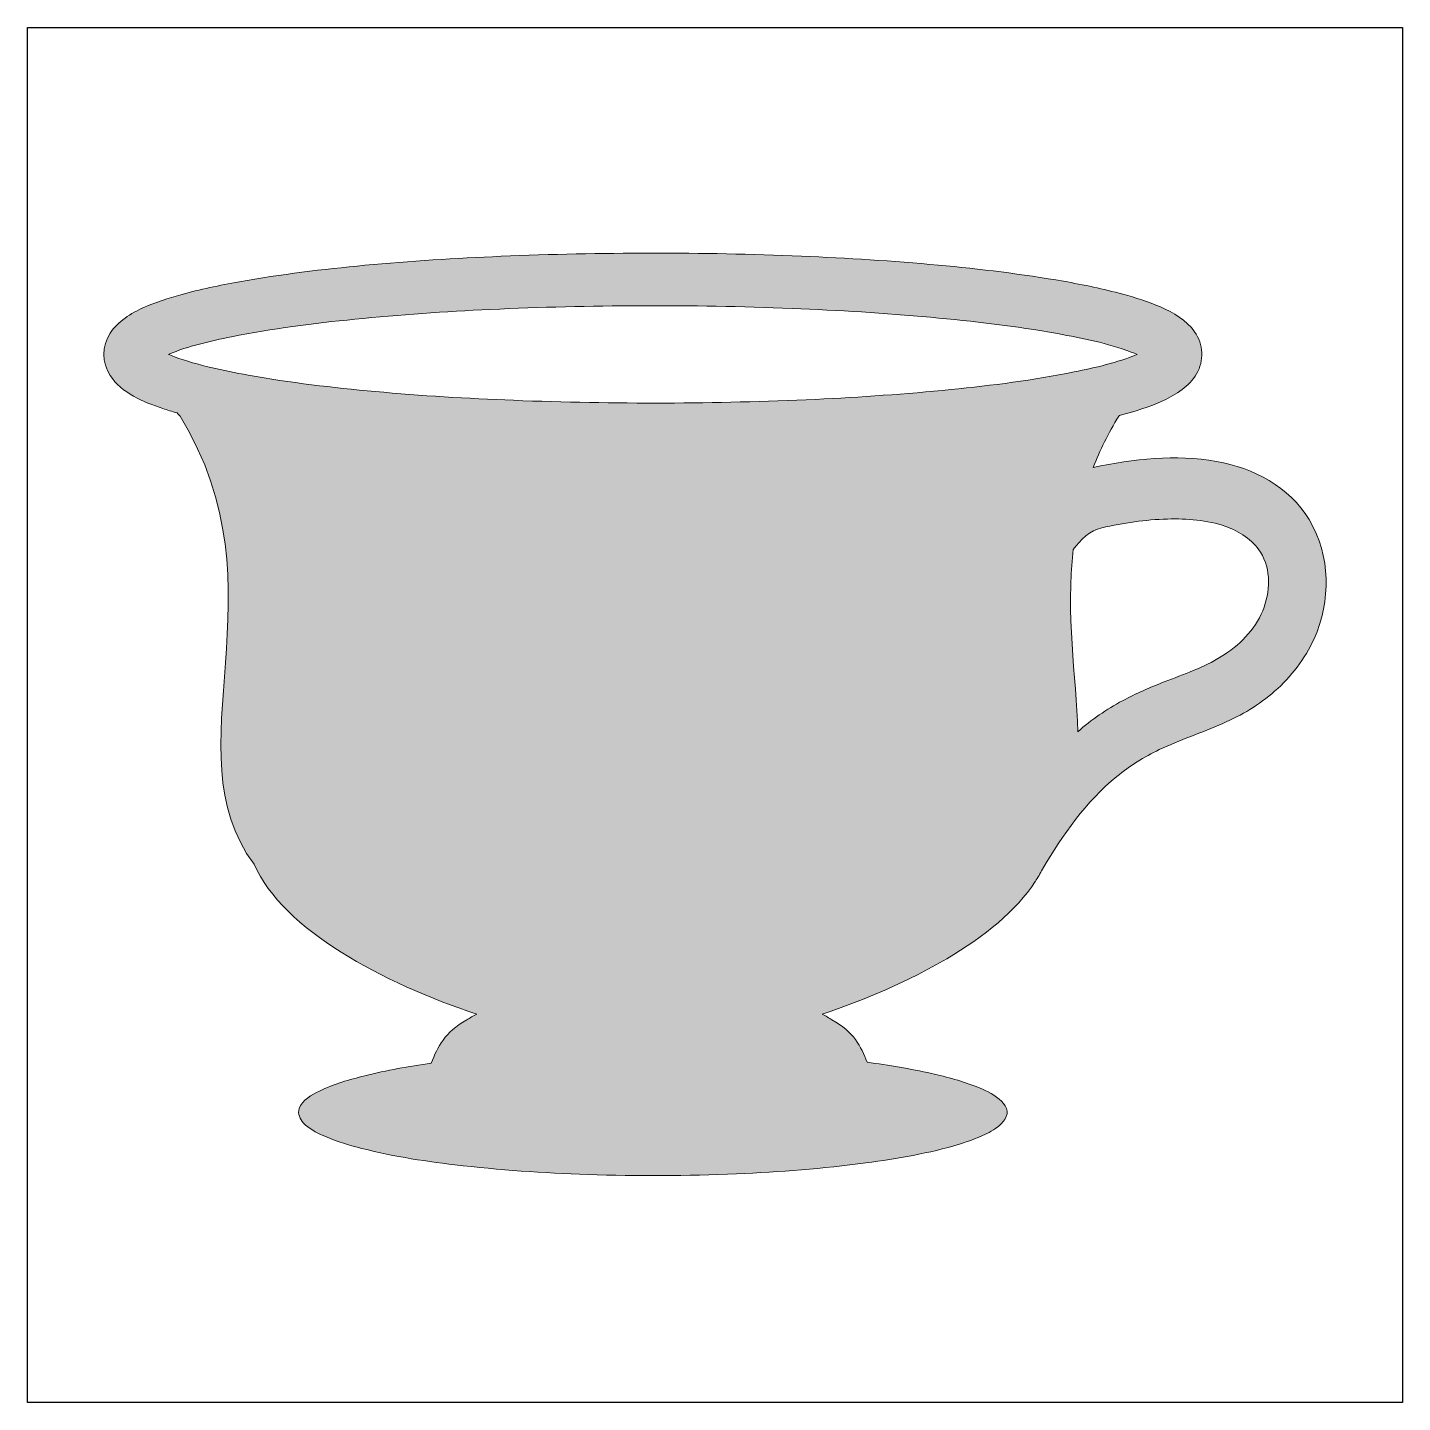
# Model space of a CAD drawing. Header units: inches. Extents: x 0 to 114, y 0 to 114.
import ezdxf

# ---------------------------------------------------------------- set-up
doc = ezdxf.new("R2010")
doc.units = ezdxf.units.IN
doc.header["$MEASUREMENT"] = 0
doc.layers.add('Image Background', color=7, linetype='Continuous')
doc.layers.add('Layer 1', color=7, linetype='Continuous')
picture_1 = doc.add_image_def('image1.png', size_in_pixel=(1350, 1350))

msp = doc.modelspace()

# ---------------------------------------------------------------- hatches: boundary and pattern name
at = {"layer": 'Layer 1', "true_color": 0xd7b276}
h = msp.add_hatch(color=43, dxfattribs=at)
h.dxf.hatch_style = 2
edge = h.paths.add_edge_path()
edge.add_spline(control_points=[(12.43, 82.26), (12.51, 82.18), (12.6, 82.09), (12.68, 82), (21.62, 67.45), (11.76, 54.28), (18.83, 44.74), (21.32, 39.22), (29.49, 34.92), (37.34, 32.28), (37.04, 32.13), (36.76, 31.97), (36.52, 31.8), (34.65, 30.79), (34.1, 29.56), (33.56, 28.2), (31.7, 27.94), (29.86, 27.61), (28.04, 27.16), (26.76, 26.84), (25.46, 26.47), (24.27, 25.89), (23.65, 25.58), (22.83, 25.14), (22.59, 24.43), (22.44, 23.99), (22.64, 23.56), (22.95, 23.23), (23.39, 22.77), (23.99, 22.45), (24.57, 22.19), (25.44, 21.8), (26.37, 21.5), (27.3, 21.25), (29.99, 20.52), (32.77, 20.09), (35.53, 19.76), (39.2, 19.32), (42.89, 19.08), (46.58, 18.95), (50.7, 18.82), (54.83, 18.84), (58.95, 19.01), (62.54, 19.17), (66.13, 19.44), (69.69, 19.92), (72.31, 20.27), (74.95, 20.71), (77.48, 21.48), (78.32, 21.74), (79.16, 22.04), (79.93, 22.45), (80.42, 22.72), (80.94, 23.04), (81.24, 23.52), (82.09, 24.85), (79.91, 25.83), (79, 26.2), (77.75, 26.71), (76.44, 27.05), (75.14, 27.35), (73.38, 27.75), (71.59, 28.04), (69.8, 28.28), (69.27, 29.61), (68.7, 30.81), (66.87, 31.81), (66.63, 31.97), (66.36, 32.13), (66.06, 32.28), (73.21, 34.69), (80.62, 38.47), (83.77, 43.3), (83.77, 43.31), (83.78, 43.31), (83.78, 43.32), (84, 43.65), (84.19, 43.99), (84.37, 44.33), (86.05, 47.16), (87.98, 49.96), (90.56, 52.05), (91.64, 52.93), (92.82, 53.67), (94.08, 54.27), (95.8, 55.08), (97.62, 55.67), (99.36, 56.44), (100.92, 57.13), (102.39, 57.99), (103.67, 59.12), (105.04, 60.33), (106.2, 61.81), (106.95, 63.48), (108.34, 66.62), (108.35, 70.41), (106.54, 73.39), (104.88, 76.14), (101.92, 77.68), (98.83, 78.23), (95.44, 78.84), (91.93, 78.44), (88.59, 77.73), (89.14, 79.14), (89.84, 80.56), (90.72, 82), (90.74, 82.02), (90.75, 82.03), (90.77, 82.05), (92.01, 82.38), (93.26, 82.75), (94.43, 83.29), (95.49, 83.79), (96.57, 84.47), (97.18, 85.5), (97.82, 86.59), (97.75, 87.96), (97.02, 89), (96.34, 89.97), (95.25, 90.61), (94.18, 91.07), (93.18, 91.51), (92.11, 91.84), (91.06, 92.13), (89.44, 92.57), (87.79, 92.91), (86.13, 93.2), (82.68, 93.81), (79.2, 94.22), (75.71, 94.55), (71.93, 94.89), (68.14, 95.13), (64.35, 95.29), (60.19, 95.47), (56.02, 95.55), (51.85, 95.54), (47.69, 95.54), (43.53, 95.46), (39.37, 95.28), (35.59, 95.12), (31.81, 94.88), (28.05, 94.53), (24.55, 94.2), (21.06, 93.78), (17.61, 93.16), (15.97, 92.87), (14.34, 92.53), (12.74, 92.08), (11.7, 91.79), (10.65, 91.46), (9.66, 91.02), (8.6, 90.54), (7.51, 89.88), (6.87, 88.88), (6.18, 87.82), (6.18, 86.44), (6.87, 85.38), (7.82, 83.89), (9.64, 83.18), (11.24, 82.63), (11.61, 82.51), (12.01, 82.38), (12.43, 82.26)], knot_values=[0, 0, 0, 0, 1, 1, 1, 2, 2, 2, 3, 3, 3, 4, 4, 4, 5, 5, 5, 6, 6, 6, 7, 7, 7, 8, 8, 8, 9, 9, 9, 10, 10, 10, 11, 11, 11, 12, 12, 12, 13, 13, 13, 14, 14, 14, 15, 15, 15, 16, 16, 16, 17, 17, 17, 18, 18, 18, 19, 19, 19, 20, 20, 20, 21, 21, 21, 22, 22, 22, 23, 23, 23, 24, 24, 24, 25, 25, 25, 26, 26, 26, 27, 27, 27, 28, 28, 28, 29, 29, 29, 30, 30, 30, 31, 31, 31, 32, 32, 32, 33, 33, 33, 34, 34, 34, 35, 35, 35, 36, 36, 36, 37, 37, 37, 38, 38, 38, 39, 39, 39, 40, 40, 40, 41, 41, 41, 42, 42, 42, 43, 43, 43, 44, 44, 44, 45, 45, 45, 46, 46, 46, 47, 47, 47, 48, 48, 48, 49, 49, 49, 50, 50, 50, 51, 51, 51, 52, 52, 52, 53, 53, 53, 54, 54, 54, 54], degree=3, periodic=1)
edge = h.paths.add_edge_path()
edge.add_spline(control_points=[(87, 85.67), (83.62, 84.98), (80.19, 84.55), (76.76, 84.2), (73.01, 83.83), (69.26, 83.57), (65.5, 83.39), (61.34, 83.2), (57.17, 83.1), (53.01, 83.08), (48.81, 83.07), (44.6, 83.14), (40.4, 83.31), (36.56, 83.46), (32.72, 83.69), (28.89, 84.04), (25.37, 84.36), (21.84, 84.77), (18.35, 85.4), (16.28, 85.78), (14.19, 86.2), (12.21, 86.93), (12.05, 86.99), (11.88, 87.06), (11.71, 87.13), (13.39, 87.83), (15.19, 88.23), (16.96, 88.59), (20.34, 89.27), (23.77, 89.71), (27.21, 90.05), (30.95, 90.43), (34.71, 90.69), (38.47, 90.86), (42.63, 91.06), (46.79, 91.16), (50.95, 91.17), (55.16, 91.19), (59.36, 91.12), (63.56, 90.95), (67.4, 90.79), (71.24, 90.56), (75.07, 90.21), (78.6, 89.89), (82.13, 89.48), (85.62, 88.85), (87.68, 88.48), (89.78, 88.06), (91.75, 87.32), (91.92, 87.26), (92.09, 87.2), (92.25, 87.13), (90.58, 86.43), (88.77, 86.03), (87, 85.67)], knot_values=[0, 0, 0, 0, 1, 1, 1, 2, 2, 2, 3, 3, 3, 4, 4, 4, 5, 5, 5, 6, 6, 6, 7, 7, 7, 8, 8, 8, 9, 9, 9, 10, 10, 10, 11, 11, 11, 12, 12, 12, 13, 13, 13, 14, 14, 14, 15, 15, 15, 16, 16, 16, 17, 17, 17, 18, 18, 18, 18], degree=3, periodic=1)
edge = h.paths.add_edge_path()
edge.add_spline(control_points=[(94.76, 73.44), (96.39, 73.49), (98.06, 73.37), (99.61, 72.82), (100.75, 72.42), (101.82, 71.74), (102.49, 70.69), (103.4, 69.25), (103.31, 67.36), (102.68, 65.82), (102.03, 64.21), (100.69, 62.91), (99.24, 62), (97.76, 61.09), (96.09, 60.53), (94.48, 59.9), (93.3, 59.44), (92.14, 58.94), (91.03, 58.34), (89.7, 57.62), (88.44, 56.76), (87.31, 55.76), (87.17, 60.41), (86.31, 65.51), (86.93, 70.92), (87.53, 71.71), (88.31, 72.49), (89.31, 72.72), (91.1, 73.11), (92.93, 73.39), (94.76, 73.44)], knot_values=[0, 0, 0, 0, 1, 1, 1, 2, 2, 2, 3, 3, 3, 4, 4, 4, 5, 5, 5, 6, 6, 6, 7, 7, 7, 8, 8, 8, 9, 9, 9, 10, 10, 10, 10], degree=3, periodic=1)

# ---------------------------------------------------------------- linework, layer by layer
at = {"layer": 'Layer 1', "lineweight": 0}
for points, knots in [([(12.43, 82.26), (12.51, 82.18), (12.6, 82.09), (12.68, 82), (21.62, 67.45), (11.76, 54.28), (18.83, 44.74), (21.32, 39.22), (29.49, 34.92), (37.34, 32.28), (37.04, 32.13), (36.76, 31.97), (36.52, 31.8), (34.65, 30.79), (34.1, 29.56), (33.56, 28.2), (31.7, 27.94), (29.86, 27.61), (28.04, 27.16), (26.76, 26.84), (25.46, 26.47), (24.27, 25.89), (23.65, 25.58), (22.83, 25.14), (22.59, 24.43), (22.44, 23.99), (22.64, 23.56), (22.95, 23.23), (23.39, 22.77), (23.99, 22.45), (24.57, 22.19), (25.44, 21.8), (26.37, 21.5), (27.3, 21.25), (29.99, 20.52), (32.77, 20.09), (35.53, 19.76), (39.2, 19.32), (42.89, 19.08), (46.58, 18.95), (50.7, 18.82), (54.83, 18.84), (58.95, 19.01), (62.54, 19.17), (66.13, 19.44), (69.69, 19.92), (72.31, 20.27), (74.95, 20.71), (77.48, 21.48), (78.32, 21.74), (79.16, 22.04), (79.93, 22.45), (80.42, 22.72), (80.94, 23.04), (81.24, 23.52), (82.09, 24.85), (79.91, 25.83), (79, 26.2), (77.75, 26.71), (76.44, 27.05), (75.14, 27.35), (73.38, 27.75), (71.59, 28.04), (69.8, 28.28), (69.27, 29.61), (68.7, 30.81), (66.87, 31.81), (66.63, 31.97), (66.36, 32.13), (66.06, 32.28), (73.21, 34.69), (80.62, 38.47), (83.77, 43.3), (83.77, 43.31), (83.78, 43.31), (83.78, 43.32), (84, 43.65), (84.19, 43.99), (84.37, 44.33), (86.05, 47.16), (87.98, 49.96), (90.56, 52.05), (91.64, 52.93), (92.82, 53.67), (94.08, 54.27), (95.8, 55.08), (97.62, 55.67), (99.36, 56.44), (100.92, 57.13), (102.39, 57.99), (103.67, 59.12), (105.04, 60.33), (106.2, 61.81), (106.95, 63.48), (108.34, 66.62), (108.35, 70.41), (106.54, 73.39), (104.88, 76.14), (101.92, 77.68), (98.83, 78.23), (95.44, 78.84), (91.93, 78.44), (88.59, 77.73), (89.14, 79.14), (89.84, 80.56), (90.72, 82), (90.74, 82.02), (90.75, 82.03), (90.77, 82.05), (92.01, 82.38), (93.26, 82.75), (94.43, 83.29), (95.49, 83.79), (96.57, 84.47), (97.18, 85.5), (97.82, 86.59), (97.75, 87.96), (97.02, 89), (96.34, 89.97), (95.25, 90.61), (94.18, 91.07), (93.18, 91.51), (92.11, 91.84), (91.06, 92.13), (89.44, 92.57), (87.79, 92.91), (86.13, 93.2), (82.68, 93.81), (79.2, 94.22), (75.71, 94.55), (71.93, 94.89), (68.14, 95.13), (64.35, 95.29), (60.19, 95.47), (56.02, 95.55), (51.85, 95.54), (47.69, 95.54), (43.53, 95.46), (39.37, 95.28), (35.59, 95.12), (31.81, 94.88), (28.05, 94.53), (24.55, 94.2), (21.06, 93.78), (17.61, 93.16), (15.97, 92.87), (14.34, 92.53), (12.74, 92.08), (11.7, 91.79), (10.65, 91.46), (9.66, 91.02), (8.6, 90.54), (7.51, 89.88), (6.87, 88.88), (6.18, 87.82), (6.18, 86.44), (6.87, 85.38), (7.82, 83.89), (9.64, 83.18), (11.24, 82.63), (11.61, 82.51), (12.01, 82.38), (12.43, 82.26)], [0, 0, 0, 0, 1, 1, 1, 2, 2, 2, 3, 3, 3, 4, 4, 4, 5, 5, 5, 6, 6, 6, 7, 7, 7, 8, 8, 8, 9, 9, 9, 10, 10, 10, 11, 11, 11, 12, 12, 12, 13, 13, 13, 14, 14, 14, 15, 15, 15, 16, 16, 16, 17, 17, 17, 18, 18, 18, 19, 19, 19, 20, 20, 20, 21, 21, 21, 22, 22, 22, 23, 23, 23, 24, 24, 24, 25, 25, 25, 26, 26, 26, 27, 27, 27, 28, 28, 28, 29, 29, 29, 30, 30, 30, 31, 31, 31, 32, 32, 32, 33, 33, 33, 34, 34, 34, 35, 35, 35, 36, 36, 36, 37, 37, 37, 38, 38, 38, 39, 39, 39, 40, 40, 40, 41, 41, 41, 42, 42, 42, 43, 43, 43, 44, 44, 44, 45, 45, 45, 46, 46, 46, 47, 47, 47, 48, 48, 48, 49, 49, 49, 50, 50, 50, 51, 51, 51, 52, 52, 52, 53, 53, 53, 54, 54, 54, 54]), ([(87, 85.67), (83.62, 84.98), (80.19, 84.55), (76.76, 84.2), (73.01, 83.83), (69.26, 83.57), (65.5, 83.39), (61.34, 83.2), (57.17, 83.1), (53.01, 83.08), (48.81, 83.07), (44.6, 83.14), (40.4, 83.31), (36.56, 83.46), (32.72, 83.69), (28.89, 84.04), (25.37, 84.36), (21.84, 84.77), (18.35, 85.4), (16.28, 85.78), (14.19, 86.2), (12.21, 86.93), (12.05, 86.99), (11.88, 87.06), (11.71, 87.13), (13.39, 87.83), (15.19, 88.23), (16.96, 88.59), (20.34, 89.27), (23.77, 89.71), (27.21, 90.05), (30.95, 90.43), (34.71, 90.69), (38.47, 90.86), (42.63, 91.06), (46.79, 91.16), (50.95, 91.17), (55.16, 91.19), (59.36, 91.12), (63.56, 90.95), (67.4, 90.79), (71.24, 90.56), (75.07, 90.21), (78.6, 89.89), (82.13, 89.48), (85.62, 88.85), (87.68, 88.48), (89.78, 88.06), (91.75, 87.32), (91.92, 87.26), (92.09, 87.2), (92.25, 87.13), (90.58, 86.43), (88.77, 86.03), (87, 85.67)], [0, 0, 0, 0, 1, 1, 1, 2, 2, 2, 3, 3, 3, 4, 4, 4, 5, 5, 5, 6, 6, 6, 7, 7, 7, 8, 8, 8, 9, 9, 9, 10, 10, 10, 11, 11, 11, 12, 12, 12, 13, 13, 13, 14, 14, 14, 15, 15, 15, 16, 16, 16, 17, 17, 17, 18, 18, 18, 18]), ([(94.76, 73.44), (96.39, 73.49), (98.06, 73.37), (99.61, 72.82), (100.75, 72.42), (101.82, 71.74), (102.49, 70.69), (103.4, 69.25), (103.31, 67.36), (102.68, 65.82), (102.03, 64.21), (100.69, 62.91), (99.24, 62), (97.76, 61.09), (96.09, 60.53), (94.48, 59.9), (93.3, 59.44), (92.14, 58.94), (91.03, 58.34), (89.7, 57.62), (88.44, 56.76), (87.31, 55.76), (87.17, 60.41), (86.31, 65.51), (86.93, 70.92), (87.53, 71.71), (88.31, 72.49), (89.31, 72.72), (91.1, 73.11), (92.93, 73.39), (94.76, 73.44)], [0, 0, 0, 0, 1, 1, 1, 2, 2, 2, 3, 3, 3, 4, 4, 4, 5, 5, 5, 6, 6, 6, 7, 7, 7, 8, 8, 8, 9, 9, 9, 10, 10, 10, 10])]:
    msp.add_open_spline(points, degree=3, knots=knots, dxfattribs=at)

# ---------------------------------------------------------------- pictures from other files: only their frames are drawn
at = {"layer": 'Image Background'}
image = msp.add_image(picture_1, insert=(0, 0), size_in_units=(114.3, 114.3), dxfattribs=at)

doc.saveas('drawing.dxf')
